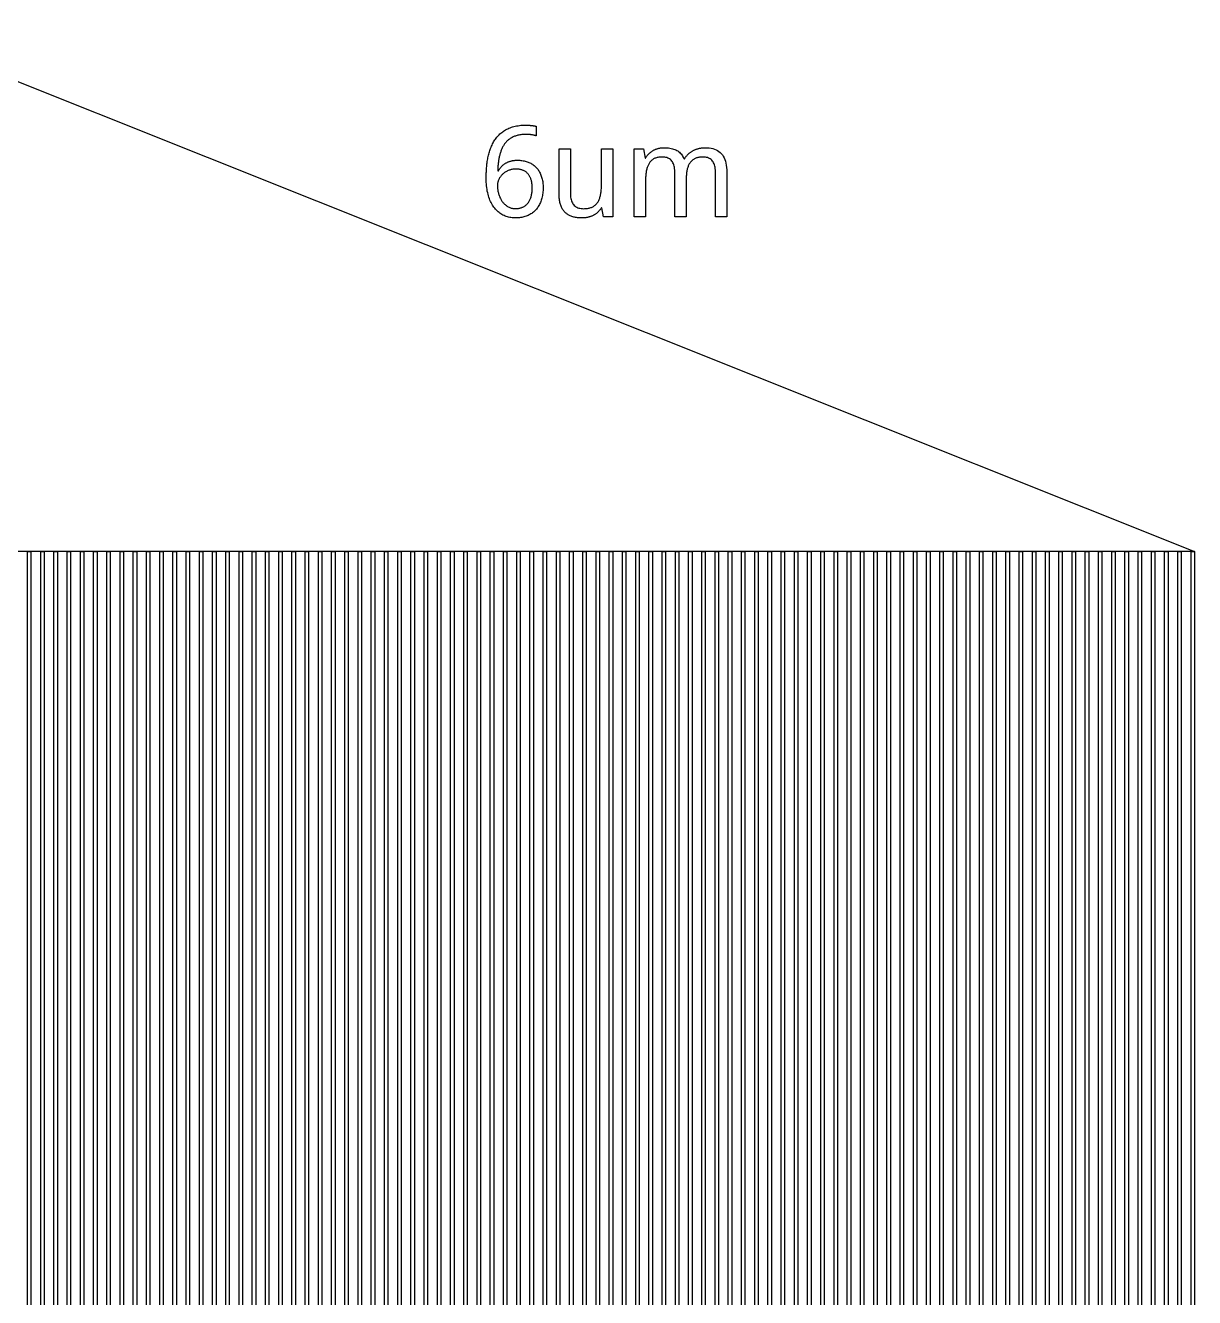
# Model space of a CAD drawing. Extents: x 0 to 762, y 0 to 762.
# Drawn here: x 393.9 to 495.4, y 130.7 to 241.3 of the extents above; entities that cross this region are included whole.
import ezdxf

# ---------------------------------------------------------------- set-up
doc = ezdxf.new("R2010")
doc.units = 0
doc.layers.get('0').update_dxf_attribs({"linetype": 'CONTINUOUS'})

msp = doc.modelspace()

# ---------------------------------------------------------------- linework, layer by layer
at = {"color": 0}
for points in [[(380.993, 241.296), (495.442, 195.576), (266.546, 195.576), (380.993, 241.296)], [(433.903, 228.024), (433.903, 228.136), (433.906, 228.249), (433.907, 228.361), (433.911, 228.474), (433.917, 228.586), (433.922, 228.699), (433.929, 228.811), (433.938, 228.922), (433.946, 229.035), (433.957, 229.146), (433.969, 229.257), (433.983, 229.368), (433.999, 229.478), (434.017, 229.586), (434.036, 229.693), (434.057, 229.799), (434.079, 229.904), (434.103, 230.01), (434.128, 230.112), (434.156, 230.215), (434.185, 230.318), (434.217, 230.418), (434.251, 230.518), (434.287, 230.615), (434.326, 230.713), (434.367, 230.807), (434.408, 230.9), (434.453, 230.992), (434.499, 231.082), (434.547, 231.171), (434.599, 231.258), (434.651, 231.343), (434.707, 231.425), (434.767, 231.504), (434.828, 231.582), (434.892, 231.657), (434.96, 231.731), (435.029, 231.8), (435.101, 231.868), (435.176, 231.933), (435.254, 231.999), (435.335, 232.06), (435.418, 232.118), (435.506, 232.172), (435.594, 232.225), (435.688, 232.275), (435.783, 232.322), (435.882, 232.365), (435.983, 232.407), (436.089, 232.444), (436.197, 232.481), (436.308, 232.513), (436.425, 232.54), (436.543, 232.564), (436.667, 232.585), (436.793, 232.603), (436.922, 232.615), (437.057, 232.625), (437.194, 232.631), (437.335, 232.632), (437.356, 232.632), (437.376, 232.632), (437.399, 232.632), (437.419, 232.632), (437.442, 232.631), (437.465, 232.631), (437.489, 232.629), (437.513, 232.629), (437.536, 232.628), (437.561, 232.626), (437.585, 232.626), (437.61, 232.624), (437.635, 232.622), (437.66, 232.621), (437.685, 232.619), (437.708, 232.617), (437.733, 232.614), (437.758, 232.611), (437.783, 232.608), (437.807, 232.606), (437.833, 232.603), (437.858, 232.601), (437.883, 232.599), (437.908, 232.594), (437.932, 232.592), (437.957, 232.589), (437.981, 232.585), (438.004, 232.582), (438.026, 232.578), (438.049, 232.574), (438.072, 232.569), (438.096, 232.567), (438.118, 232.563), (438.139, 232.558), (438.161, 232.554), (438.182, 232.55), (438.201, 232.546), (438.221, 232.54), (438.24, 232.536), (438.258, 232.531), (438.258, 231.697), (438.221, 231.71), (438.182, 231.722), (438.142, 231.733), (438.1, 231.744), (438.058, 231.754), (438.015, 231.764), (437.972, 231.772), (437.926, 231.781), (437.881, 231.787), (437.835, 231.794), (437.787, 231.8), (437.74, 231.806), (437.693, 231.811), (437.646, 231.815), (437.6, 231.818), (437.553, 231.821), (437.506, 231.824), (437.46, 231.825), (437.414, 231.826), (437.367, 231.826), (437.272, 231.825), (437.178, 231.822), (437.088, 231.815), (436.999, 231.807), (436.912, 231.797), (436.828, 231.783), (436.746, 231.768), (436.665, 231.751), (436.589, 231.731), (436.513, 231.708), (436.442, 231.685), (436.371, 231.66), (436.303, 231.632), (436.236, 231.603), (436.172, 231.571), (436.11, 231.539), (436.049, 231.503), (435.99, 231.467), (435.935, 231.426), (435.879, 231.386), (435.826, 231.343), (435.775, 231.299), (435.726, 231.253), (435.678, 231.206), (435.632, 231.157), (435.588, 231.106), (435.546, 231.053), (435.504, 231), (435.465, 230.943), (435.428, 230.886), (435.393, 230.828), (435.36, 230.768), (435.328, 230.707), (435.297, 230.644), (435.267, 230.581), (435.239, 230.515), (435.211, 230.449), (435.186, 230.381), (435.161, 230.313), (435.138, 230.242), (435.117, 230.172), (435.096, 230.1), (435.076, 230.028), (435.057, 229.956), (435.04, 229.881), (435.024, 229.806), (435.01, 229.729), (434.996, 229.653), (434.983, 229.575), (434.972, 229.496), (434.961, 229.415), (434.951, 229.335), (434.943, 229.254), (434.935, 229.172), (434.928, 229.09), (434.921, 229.007), (434.915, 228.924), (434.91, 228.839), (434.906, 228.754), (434.901, 228.668), (434.967, 228.668), (434.987, 228.707), (435.011, 228.744), (435.035, 228.782), (435.06, 228.818), (435.085, 228.856), (435.111, 228.89), (435.138, 228.926), (435.165, 228.961), (435.194, 228.994), (435.224, 229.028), (435.256, 229.063), (435.289, 229.094), (435.322, 229.126), (435.357, 229.157), (435.392, 229.186), (435.428, 229.215), (435.465, 229.243), (435.504, 229.269), (435.543, 229.294), (435.583, 229.318), (435.625, 229.342), (435.668, 229.365), (435.711, 229.388), (435.756, 229.408), (435.8, 229.428), (435.846, 229.447), (435.893, 229.465), (435.942, 229.482), (435.99, 229.497), (436.04, 229.511), (436.093, 229.525), (436.146, 229.536), (436.2, 229.547), (436.256, 229.557), (436.313, 229.564), (436.371, 229.571), (436.431, 229.575), (436.49, 229.579), (436.553, 229.581), (436.615, 229.582), (436.717, 229.579), (436.815, 229.575), (436.912, 229.567), (437.008, 229.556), (437.101, 229.542), (437.193, 229.524), (437.282, 229.503), (437.369, 229.478), (437.456, 229.451), (437.539, 229.421), (437.621, 229.388), (437.7, 229.351), (437.776, 229.314), (437.85, 229.272), (437.922, 229.226), (437.99, 229.179), (438.057, 229.128), (438.122, 229.075), (438.183, 229.018), (438.243, 228.958), (438.3, 228.896), (438.353, 228.831), (438.404, 228.763), (438.453, 228.692), (438.499, 228.617), (438.542, 228.54), (438.583, 228.461), (438.621, 228.379), (438.656, 228.294), (438.689, 228.207), (438.719, 228.117), (438.746, 228.025), (438.771, 227.931), (438.792, 227.833), (438.81, 227.733), (438.824, 227.632), (438.835, 227.526), (438.843, 227.419), (438.849, 227.31), (438.85, 227.197), (438.847, 227.075), (438.843, 226.957), (438.835, 226.84), (438.824, 226.726), (438.808, 226.615), (438.79, 226.506), (438.768, 226.4), (438.743, 226.296), (438.715, 226.194), (438.683, 226.096), (438.649, 225.999), (438.611, 225.906), (438.569, 225.815), (438.526, 225.728), (438.481, 225.643), (438.431, 225.561), (438.379, 225.482), (438.324, 225.407), (438.265, 225.333), (438.206, 225.263), (438.142, 225.197), (438.075, 225.133), (438.007, 225.074), (437.935, 225.017), (437.861, 224.964), (437.785, 224.913), (437.706, 224.865), (437.624, 224.821), (437.54, 224.781), (437.453, 224.742), (437.364, 224.707), (437.272, 224.676), (437.179, 224.649), (437.083, 224.625), (436.986, 224.606), (436.886, 224.589), (436.783, 224.576), (436.679, 224.567), (436.574, 224.561), (436.465, 224.56), (436.358, 224.561), (436.253, 224.568), (436.149, 224.578), (436.046, 224.593), (435.944, 224.611), (435.843, 224.635), (435.744, 224.663), (435.647, 224.693), (435.55, 224.729), (435.456, 224.769), (435.362, 224.813), (435.274, 224.861), (435.186, 224.914), (435.101, 224.972), (435.018, 225.033), (434.939, 225.1), (434.861, 225.169), (434.786, 225.244), (434.714, 225.324), (434.644, 225.408), (434.576, 225.496), (434.513, 225.589), (434.451, 225.686), (434.392, 225.788), (434.336, 225.893), (434.283, 226.003), (434.233, 226.118), (434.186, 226.236), (434.143, 226.36), (434.101, 226.487), (434.064, 226.619), (434.031, 226.757), (434, 226.899), (433.975, 227.046), (433.953, 227.197), (433.935, 227.353), (433.921, 227.514), (433.911, 227.679), (433.904, 227.849), (433.903, 228.024)], [(444.108, 224.667), (443.963, 225.457), (443.91, 225.457), (443.882, 225.411), (443.853, 225.367), (443.824, 225.324), (443.793, 225.281), (443.761, 225.24), (443.729, 225.2), (443.694, 225.163), (443.66, 225.125), (443.624, 225.089), (443.588, 225.054), (443.55, 225.021), (443.513, 224.989), (443.474, 224.958), (443.435, 224.929), (443.394, 224.9), (443.354, 224.874), (443.313, 224.847), (443.271, 224.822), (443.228, 224.797), (443.185, 224.775), (443.14, 224.753), (443.094, 224.733), (443.05, 224.715), (443.004, 224.697), (442.957, 224.681), (442.91, 224.665), (442.862, 224.65), (442.814, 224.638), (442.765, 224.625), (442.717, 224.612), (442.667, 224.603), (442.618, 224.594), (442.568, 224.586), (442.518, 224.579), (442.467, 224.572), (442.417, 224.568), (442.365, 224.564), (442.314, 224.561), (442.264, 224.56), (442.213, 224.56), (442.115, 224.561), (442.021, 224.564), (441.929, 224.571), (441.84, 224.579), (441.753, 224.59), (441.668, 224.604), (441.586, 224.619), (441.506, 224.639), (441.428, 224.66), (441.353, 224.683), (441.279, 224.71), (441.21, 224.737), (441.142, 224.769), (441.076, 224.804), (441.013, 224.842), (440.953, 224.882), (440.894, 224.925), (440.839, 224.969), (440.786, 225.018), (440.735, 225.069), (440.686, 225.124), (440.64, 225.181), (440.597, 225.24), (440.556, 225.303), (440.517, 225.369), (440.481, 225.438), (440.447, 225.51), (440.415, 225.583), (440.386, 225.661), (440.358, 225.742), (440.335, 225.824), (440.314, 225.911), (440.296, 226), (440.279, 226.093), (440.267, 226.189), (440.256, 226.288), (440.246, 226.389), (440.24, 226.494), (440.236, 226.601), (440.235, 226.714), (440.235, 230.564), (441.213, 230.564), (441.213, 226.767), (441.215, 226.631), (441.224, 226.501), (441.239, 226.379), (441.258, 226.264), (441.283, 226.156), (441.315, 226.054), (441.353, 225.961), (441.394, 225.874), (441.443, 225.793), (441.497, 225.719), (441.557, 225.653), (441.624, 225.594), (441.696, 225.542), (441.775, 225.496), (441.86, 225.458), (441.951, 225.426), (442.049, 225.401), (442.153, 225.385), (442.263, 225.374), (442.378, 225.371), (442.464, 225.372), (442.547, 225.376), (442.626, 225.383), (442.704, 225.393), (442.779, 225.406), (442.85, 225.421), (442.919, 225.439), (442.985, 225.46), (443.049, 225.483), (443.108, 225.51), (443.167, 225.539), (443.222, 225.571), (443.275, 225.606), (443.326, 225.643), (443.375, 225.682), (443.421, 225.724), (443.464, 225.769), (443.506, 225.817), (443.544, 225.865), (443.582, 225.918), (443.617, 225.975), (443.65, 226.033), (443.682, 226.094), (443.71, 226.157), (443.737, 226.224), (443.763, 226.292), (443.785, 226.362), (443.806, 226.436), (443.824, 226.511), (443.839, 226.59), (443.854, 226.671), (443.868, 226.753), (443.881, 226.839), (443.89, 226.926), (443.9, 227.017), (443.907, 227.11), (443.912, 227.204), (443.917, 227.301), (443.919, 227.401), (443.919, 227.503), (443.919, 230.564), (444.897, 230.564), (444.897, 224.667), (444.108, 224.667)], [(453.829, 224.667), (453.829, 228.464), (453.826, 228.6), (453.819, 228.729), (453.806, 228.851), (453.786, 228.967), (453.763, 229.075), (453.733, 229.176), (453.699, 229.271), (453.658, 229.358), (453.612, 229.439), (453.561, 229.511), (453.504, 229.578), (453.442, 229.638), (453.374, 229.69), (453.299, 229.735), (453.218, 229.774), (453.132, 229.804), (453.04, 229.829), (452.942, 229.847), (452.839, 229.857), (452.728, 229.861), (452.651, 229.86), (452.576, 229.856), (452.504, 229.849), (452.433, 229.84), (452.365, 229.829), (452.3, 229.814), (452.237, 229.797), (452.176, 229.778), (452.118, 229.757), (452.063, 229.732), (452.008, 229.706), (451.957, 229.678), (451.907, 229.647), (451.858, 229.614), (451.813, 229.578), (451.768, 229.539), (451.726, 229.499), (451.686, 229.456), (451.647, 229.41), (451.611, 229.361), (451.578, 229.311), (451.546, 229.26), (451.517, 229.206), (451.489, 229.149), (451.463, 229.089), (451.438, 229.026), (451.415, 228.963), (451.394, 228.896), (451.376, 228.826), (451.358, 228.754), (451.343, 228.682), (451.331, 228.606), (451.318, 228.528), (451.307, 228.449), (451.299, 228.367), (451.292, 228.282), (451.286, 228.196), (451.282, 228.107), (451.279, 228.015), (451.278, 227.922), (451.278, 224.667), (450.296, 224.667), (450.296, 228.464), (450.293, 228.6), (450.285, 228.729), (450.271, 228.851), (450.253, 228.967), (450.228, 229.075), (450.199, 229.176), (450.164, 229.271), (450.124, 229.358), (450.078, 229.439), (450.026, 229.511), (449.971, 229.578), (449.91, 229.638), (449.842, 229.69), (449.768, 229.735), (449.689, 229.774), (449.603, 229.806), (449.511, 229.829), (449.414, 229.847), (449.31, 229.857), (449.2, 229.861), (449.118, 229.86), (449.04, 229.856), (448.964, 229.849), (448.89, 229.839), (448.819, 229.826), (448.751, 229.811), (448.686, 229.793), (448.624, 229.771), (448.564, 229.747), (448.507, 229.721), (448.451, 229.692), (448.4, 229.66), (448.349, 229.625), (448.3, 229.588), (448.254, 229.547), (448.21, 229.506), (448.168, 229.46), (448.129, 229.411), (448.092, 229.361), (448.056, 229.307), (448.024, 229.251), (447.993, 229.193), (447.964, 229.132), (447.938, 229.068), (447.912, 229.003), (447.889, 228.935), (447.867, 228.864), (447.847, 228.79), (447.831, 228.714), (447.814, 228.636), (447.8, 228.556), (447.789, 228.472), (447.778, 228.388), (447.769, 228.3), (447.761, 228.21), (447.756, 228.117), (447.75, 228.022), (447.747, 227.925), (447.744, 227.825), (447.744, 227.724), (447.744, 224.667), (446.767, 224.667), (446.767, 230.564), (447.561, 230.564), (447.701, 229.769), (447.754, 229.769), (447.781, 229.815), (447.808, 229.86), (447.836, 229.903), (447.865, 229.944), (447.896, 229.985), (447.926, 230.024), (447.958, 230.061), (447.992, 230.097), (448.026, 230.133), (448.061, 230.167), (448.097, 230.201), (448.133, 230.233), (448.171, 230.265), (448.208, 230.294), (448.246, 230.324), (448.285, 230.351), (448.325, 230.379), (448.365, 230.404), (448.406, 230.428), (448.447, 230.451), (448.49, 230.474), (448.535, 230.494), (448.579, 230.514), (448.624, 230.532), (448.668, 230.55), (448.714, 230.565), (448.758, 230.581), (448.806, 230.594), (448.851, 230.607), (448.899, 230.618), (448.947, 230.628), (448.996, 230.638), (449.044, 230.646), (449.093, 230.653), (449.142, 230.658), (449.19, 230.664), (449.24, 230.667), (449.289, 230.669), (449.339, 230.671), (449.388, 230.672), (449.514, 230.669), (449.636, 230.662), (449.754, 230.65), (449.868, 230.633), (449.978, 230.612), (450.082, 230.586), (450.182, 230.556), (450.278, 230.521), (450.369, 230.481), (450.457, 230.436), (450.54, 230.386), (450.619, 230.331), (450.694, 230.269), (450.764, 230.203), (450.829, 230.132), (450.89, 230.056), (450.947, 229.974), (451, 229.886), (451.047, 229.793), (451.09, 229.694), (451.133, 229.694), (451.161, 229.744), (451.192, 229.793), (451.222, 229.839), (451.254, 229.885), (451.286, 229.929), (451.321, 229.972), (451.356, 230.014), (451.392, 230.054), (451.428, 230.092), (451.467, 230.129), (451.507, 230.165), (451.547, 230.2), (451.589, 230.233), (451.631, 230.265), (451.674, 230.296), (451.717, 230.325), (451.76, 230.353), (451.804, 230.381), (451.85, 230.406), (451.896, 230.431), (451.943, 230.454), (451.992, 230.476), (452.04, 230.499), (452.089, 230.518), (452.138, 230.537), (452.188, 230.556), (452.237, 230.571), (452.287, 230.586), (452.339, 230.6), (452.39, 230.612), (452.442, 230.624), (452.493, 230.633), (452.546, 230.643), (452.599, 230.65), (452.65, 230.657), (452.703, 230.662), (452.757, 230.667), (452.81, 230.669), (452.862, 230.671), (452.917, 230.672), (453.1, 230.667), (453.274, 230.651), (453.439, 230.625), (453.593, 230.589), (453.74, 230.543), (453.876, 230.486), (454.003, 230.419), (454.121, 230.342), (454.231, 230.254), (454.329, 230.156), (454.419, 230.047), (454.501, 229.928), (454.572, 229.794), (454.635, 229.649), (454.688, 229.492), (454.731, 229.321), (454.764, 229.139), (454.787, 228.944), (454.803, 228.737), (454.807, 228.518), (454.807, 224.667), (453.829, 224.667)], [(436.454, 225.381), (436.518, 225.382), (436.581, 225.386), (436.642, 225.39), (436.703, 225.399), (436.761, 225.408), (436.819, 225.419), (436.876, 225.433), (436.932, 225.45), (436.986, 225.468), (437.039, 225.489), (437.093, 225.513), (437.144, 225.538), (437.194, 225.567), (437.242, 225.596), (437.289, 225.628), (437.335, 225.663), (437.379, 225.699), (437.421, 225.737), (437.463, 225.779), (437.501, 225.822), (437.539, 225.868), (437.575, 225.917), (437.61, 225.967), (437.642, 226.021), (437.672, 226.075), (437.7, 226.133), (437.728, 226.193), (437.753, 226.254), (437.775, 226.319), (437.797, 226.386), (437.817, 226.456), (437.836, 226.528), (437.851, 226.603), (437.865, 226.681), (437.878, 226.76), (437.888, 226.843), (437.894, 226.928), (437.9, 227.015), (437.903, 227.104), (437.904, 227.197), (437.903, 227.271), (437.9, 227.344), (437.896, 227.415), (437.89, 227.485), (437.882, 227.553), (437.871, 227.619), (437.86, 227.683), (437.846, 227.747), (437.831, 227.808), (437.813, 227.868), (437.794, 227.928), (437.775, 227.985), (437.753, 228.04), (437.729, 228.094), (437.704, 228.146), (437.676, 228.196), (437.647, 228.244), (437.617, 228.29), (437.585, 228.336), (437.55, 228.378), (437.514, 228.419), (437.475, 228.458), (437.435, 228.496), (437.393, 228.531), (437.35, 228.564), (437.304, 228.594), (437.257, 228.624), (437.208, 228.651), (437.157, 228.676), (437.104, 228.7), (437.05, 228.722), (436.994, 228.742), (436.938, 228.758), (436.879, 228.772), (436.818, 228.785), (436.756, 228.796), (436.69, 228.803), (436.625, 228.808), (436.557, 228.813), (436.486, 228.814), (436.415, 228.813), (436.344, 228.808), (436.275, 228.801), (436.208, 228.793), (436.142, 228.781), (436.075, 228.767), (436.011, 228.75), (435.949, 228.731), (435.886, 228.708), (435.825, 228.685), (435.768, 228.658), (435.711, 228.632), (435.656, 228.603), (435.603, 228.572), (435.551, 228.54), (435.501, 228.507), (435.454, 228.472), (435.408, 228.435), (435.364, 228.397), (435.321, 228.357), (435.279, 228.317), (435.24, 228.275), (435.203, 228.232), (435.168, 228.189), (435.135, 228.143), (435.103, 228.097), (435.072, 228.05), (435.044, 228.001), (435.018, 227.951), (434.993, 227.9), (434.972, 227.849), (434.953, 227.797), (434.936, 227.746), (434.921, 227.694), (434.908, 227.643), (434.899, 227.592), (434.89, 227.539), (434.885, 227.487), (434.882, 227.436), (434.881, 227.385), (434.882, 227.313), (434.885, 227.24), (434.889, 227.169), (434.896, 227.097), (434.904, 227.025), (434.915, 226.953), (434.928, 226.881), (434.942, 226.808), (434.958, 226.737), (434.976, 226.665), (434.999, 226.594), (435.021, 226.526), (435.046, 226.458), (435.074, 226.393), (435.101, 226.328), (435.132, 226.265), (435.165, 226.203), (435.199, 226.143), (435.235, 226.083), (435.272, 226.026), (435.313, 225.969), (435.356, 225.917), (435.4, 225.864), (435.447, 225.814), (435.496, 225.767), (435.546, 225.721), (435.599, 225.678), (435.653, 225.636), (435.708, 225.596), (435.767, 225.558), (435.826, 225.525), (435.889, 225.494), (435.953, 225.468), (436.018, 225.444), (436.086, 225.425), (436.156, 225.41), (436.228, 225.397), (436.301, 225.389), (436.376, 225.383), (436.454, 225.382), (436.454, 225.381)], [(394.053, 195.576), (394.353, 195.576), (394.353, 126.998), (394.053, 126.998), (394.053, 195.576)], [(395.203, 195.576), (395.503, 195.576), (395.503, 126.998), (395.203, 126.998), (395.203, 195.576)], [(396.351, 195.576), (396.651, 195.576), (396.651, 126.998), (396.351, 126.998), (396.351, 195.576)], [(397.5, 195.576), (397.8, 195.576), (397.8, 126.998), (397.5, 126.998), (397.5, 195.576)], [(398.649, 195.576), (398.949, 195.576), (398.949, 126.998), (398.649, 126.998), (398.649, 195.576)], [(399.797, 195.576), (400.097, 195.576), (400.097, 126.998), (399.797, 126.998), (399.797, 195.576)], [(400.946, 195.576), (401.246, 195.576), (401.246, 126.998), (400.946, 126.998), (400.946, 195.576)], [(402.094, 195.576), (402.394, 195.576), (402.394, 126.998), (402.094, 126.998), (402.094, 195.576)], [(403.243, 195.576), (403.543, 195.576), (403.543, 126.998), (403.243, 126.998), (403.243, 195.576)], [(404.392, 195.576), (404.692, 195.576), (404.692, 126.998), (404.392, 126.998), (404.392, 195.576)], [(405.54, 195.576), (405.84, 195.576), (405.84, 126.998), (405.54, 126.998), (405.54, 195.576)], [(406.689, 195.576), (406.989, 195.576), (406.989, 126.998), (406.689, 126.998), (406.689, 195.576)], [(407.838, 195.576), (408.138, 195.576), (408.138, 126.998), (407.838, 126.998), (407.838, 195.576)], [(408.986, 195.576), (409.286, 195.576), (409.286, 126.998), (408.986, 126.998), (408.986, 195.576)], [(410.136, 195.576), (410.436, 195.576), (410.436, 126.998), (410.136, 126.998), (410.136, 195.576)], [(411.285, 195.576), (411.585, 195.576), (411.585, 126.998), (411.285, 126.998), (411.285, 195.576)], [(412.433, 195.576), (412.733, 195.576), (412.733, 126.998), (412.433, 126.998), (412.433, 195.576)], [(413.582, 195.576), (413.882, 195.576), (413.882, 126.998), (413.582, 126.998), (413.582, 195.576)], [(414.731, 195.576), (415.031, 195.576), (415.031, 126.998), (414.731, 126.998), (414.731, 195.576)], [(415.879, 195.576), (416.179, 195.576), (416.179, 126.998), (415.879, 126.998), (415.879, 195.576)], [(417.028, 195.576), (417.328, 195.576), (417.328, 126.998), (417.028, 126.998), (417.028, 195.576)], [(418.176, 195.576), (418.476, 195.576), (418.476, 126.998), (418.176, 126.998), (418.176, 195.576)], [(419.325, 195.576), (419.625, 195.576), (419.625, 126.998), (419.325, 126.998), (419.325, 195.576)], [(420.474, 195.576), (420.774, 195.576), (420.774, 126.998), (420.474, 126.998), (420.474, 195.576)], [(421.622, 195.576), (421.922, 195.576), (421.922, 126.998), (421.622, 126.998), (421.622, 195.576)], [(422.771, 195.576), (423.071, 195.576), (423.071, 126.998), (422.771, 126.998), (422.771, 195.576)], [(423.921, 195.576), (424.221, 195.576), (424.221, 126.998), (423.921, 126.998), (423.921, 195.576)], [(425.069, 195.576), (425.369, 195.576), (425.369, 126.998), (425.069, 126.998), (425.069, 195.576)], [(426.218, 195.576), (426.518, 195.576), (426.518, 126.998), (426.218, 126.998), (426.218, 195.576)], [(427.367, 195.576), (427.667, 195.576), (427.667, 126.998), (427.367, 126.998), (427.367, 195.576)], [(428.515, 195.576), (428.815, 195.576), (428.815, 126.998), (428.515, 126.998), (428.515, 195.576)], [(429.664, 195.576), (429.964, 195.576), (429.964, 126.998), (429.664, 126.998), (429.664, 195.576)], [(430.813, 195.576), (431.112, 195.576), (431.112, 126.998), (430.813, 126.998), (430.813, 195.576)], [(431.961, 195.576), (432.261, 195.576), (432.261, 126.998), (431.961, 126.998), (431.961, 195.576)], [(433.11, 195.576), (433.41, 195.576), (433.41, 126.998), (433.11, 126.998), (433.11, 195.576)], [(434.258, 195.576), (434.558, 195.576), (434.558, 126.998), (434.258, 126.998), (434.258, 195.576)], [(435.407, 195.576), (435.707, 195.576), (435.707, 126.998), (435.407, 126.998), (435.407, 195.576)], [(436.556, 195.576), (436.856, 195.576), (436.856, 126.998), (436.556, 126.998), (436.556, 195.576)], [(437.706, 195.576), (438.006, 195.576), (438.006, 126.998), (437.706, 126.998), (437.706, 195.576)], [(438.854, 195.576), (439.154, 195.576), (439.154, 126.998), (438.854, 126.998), (438.854, 195.576)], [(440.003, 195.576), (440.303, 195.576), (440.303, 126.998), (440.003, 126.998), (440.003, 195.576)], [(441.151, 195.576), (441.451, 195.576), (441.451, 126.998), (441.151, 126.998), (441.151, 195.576)], [(442.3, 195.576), (442.6, 195.576), (442.6, 126.998), (442.3, 126.998), (442.3, 195.576)], [(443.449, 195.576), (443.749, 195.576), (443.749, 126.998), (443.449, 126.998), (443.449, 195.576)], [(444.597, 195.576), (444.897, 195.576), (444.897, 126.998), (444.597, 126.998), (444.597, 195.576)], [(445.746, 195.576), (446.046, 195.576), (446.046, 126.998), (445.746, 126.998), (445.746, 195.576)], [(446.894, 195.576), (447.194, 195.576), (447.194, 126.998), (446.894, 126.998), (446.894, 195.576)], [(448.043, 195.576), (448.343, 195.576), (448.343, 126.998), (448.043, 126.998), (448.043, 195.576)], [(449.192, 195.576), (449.492, 195.576), (449.492, 126.998), (449.192, 126.998), (449.192, 195.576)], [(450.34, 195.576), (450.64, 195.576), (450.64, 126.998), (450.34, 126.998), (450.34, 195.576)], [(451.489, 195.576), (451.789, 195.576), (451.789, 126.998), (451.489, 126.998), (451.489, 195.576)], [(452.639, 195.576), (452.939, 195.576), (452.939, 126.998), (452.639, 126.998), (452.639, 195.576)], [(453.787, 195.576), (454.088, 195.576), (454.088, 126.998), (453.787, 126.998), (453.787, 195.576)], [(454.936, 195.576), (455.236, 195.576), (455.236, 126.998), (454.936, 126.998), (454.936, 195.576)], [(456.085, 195.576), (456.385, 195.576), (456.385, 126.998), (456.085, 126.998), (456.085, 195.576)], [(457.233, 195.576), (457.533, 195.576), (457.533, 126.998), (457.233, 126.998), (457.233, 195.576)], [(458.382, 195.576), (458.682, 195.576), (458.682, 126.998), (458.382, 126.998), (458.382, 195.576)], [(459.531, 195.576), (459.831, 195.576), (459.831, 126.998), (459.531, 126.998), (459.531, 195.576)], [(460.679, 195.576), (460.979, 195.576), (460.979, 126.998), (460.679, 126.998), (460.679, 195.576)], [(461.828, 195.576), (462.128, 195.576), (462.128, 126.998), (461.828, 126.998), (461.828, 195.576)], [(462.976, 195.576), (463.276, 195.576), (463.276, 126.998), (462.976, 126.998), (462.976, 195.576)], [(464.125, 195.576), (464.425, 195.576), (464.425, 126.998), (464.125, 126.998), (464.125, 195.576)], [(465.274, 195.576), (465.574, 195.576), (465.574, 126.998), (465.274, 126.998), (465.274, 195.576)], [(466.422, 195.576), (466.724, 195.576), (466.724, 126.998), (466.422, 126.998), (466.422, 195.576)], [(467.572, 195.576), (467.872, 195.576), (467.872, 126.998), (467.572, 126.998), (467.572, 195.576)], [(468.721, 195.576), (469.021, 195.576), (469.021, 126.998), (468.721, 126.998), (468.721, 195.576)], [(469.869, 195.576), (470.169, 195.576), (470.169, 126.998), (469.869, 126.998), (469.869, 195.576)], [(471.018, 195.576), (471.318, 195.576), (471.318, 126.998), (471.018, 126.998), (471.018, 195.576)], [(472.167, 195.576), (472.467, 195.576), (472.467, 126.998), (472.167, 126.998), (472.167, 195.576)], [(473.315, 195.576), (473.615, 195.576), (473.615, 126.998), (473.315, 126.998), (473.315, 195.576)], [(474.464, 195.576), (474.764, 195.576), (474.764, 126.998), (474.464, 126.998), (474.464, 195.576)], [(475.613, 195.576), (475.912, 195.576), (475.912, 126.998), (475.613, 126.998), (475.613, 195.576)], [(476.761, 195.576), (477.061, 195.576), (477.061, 126.998), (476.761, 126.998), (476.761, 195.576)], [(477.91, 195.576), (478.21, 195.576), (478.21, 126.998), (477.91, 126.998), (477.91, 195.576)], [(479.058, 195.576), (479.358, 195.576), (479.358, 126.998), (479.058, 126.998), (479.058, 195.576)], [(480.207, 195.576), (480.507, 195.576), (480.507, 126.998), (480.207, 126.998), (480.207, 195.576)], [(481.357, 195.576), (481.657, 195.576), (481.657, 126.998), (481.357, 126.998), (481.357, 195.576)], [(482.506, 195.576), (482.806, 195.576), (482.806, 126.998), (482.506, 126.998), (482.506, 195.576)], [(483.654, 195.576), (483.954, 195.576), (483.954, 126.998), (483.654, 126.998), (483.654, 195.576)], [(484.803, 195.576), (485.103, 195.576), (485.103, 126.998), (484.803, 126.998), (484.803, 195.576)], [(485.951, 195.576), (486.251, 195.576), (486.251, 126.998), (485.951, 126.998), (485.951, 195.576)], [(487.1, 195.576), (487.4, 195.576), (487.4, 126.998), (487.1, 126.998), (487.1, 195.576)], [(488.249, 195.576), (488.549, 195.576), (488.549, 126.998), (488.249, 126.998), (488.249, 195.576)], [(489.397, 195.576), (489.697, 195.576), (489.697, 126.998), (489.397, 126.998), (489.397, 195.576)], [(490.546, 195.576), (490.846, 195.576), (490.846, 126.998), (490.546, 126.998), (490.546, 195.576)], [(491.694, 195.576), (491.994, 195.576), (491.994, 126.998), (491.694, 126.998), (491.694, 195.576)], [(492.843, 195.576), (493.143, 195.576), (493.143, 126.998), (492.843, 126.998), (492.843, 195.576)], [(493.992, 195.576), (494.292, 195.576), (494.292, 126.998), (493.992, 126.998), (493.992, 195.576)], [(495.14, 195.576), (495.442, 195.576), (495.442, 126.998), (495.14, 126.998), (495.14, 195.576)]]:
    msp.add_lwpolyline(points, close=True, dxfattribs=at)

doc.saveas('drawing.dxf')
